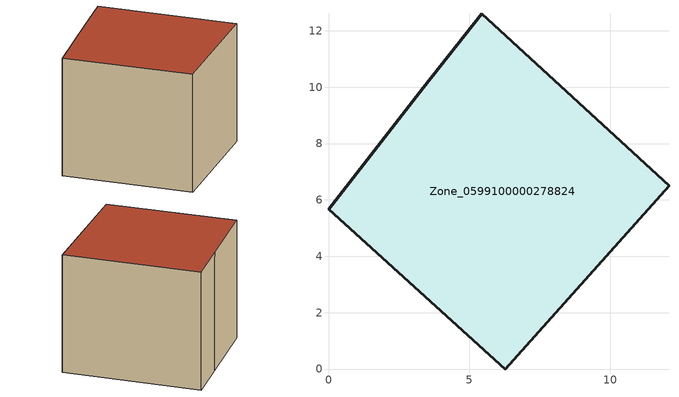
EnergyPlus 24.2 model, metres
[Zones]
Zone_0599100000278824
 floor ground (C_G): 3.36,9.98 5.44,12.6 12.08,6.51 6.27,0 0,5.67 z3.26
 wall outside (C_F): 6.27,0 12.08,6.51 5.44,12.6 3.36,9.98 0,5.67 6.27,0 z3.26:11.07
 roof outside (C_R): 5.44,12.6 3.36,9.98 0,5.67 6.27,0 12.08,6.51 z11.07
[BUILDING]
Pand.0599100000278824: North Axis=0; Terrain=City; Loads Convergence Tolerance Value=0.04; Temperature Convergence Tolerance Value=0.4; Solar Distribution=FullExterior; Maximum Number of Warmup Days=25; Minimum Number of Warmup Days=1
[Site:Location]
Rotterdam.The.Hague.AP_ZH_NLD Design_Conditions: Latitude=51.96; Longitude=4.45; Time Zone=1; Elevation=-4.5
[SITE:GROUNDTEMPERATURE:BUILDINGSURFACE]
18, 18, 18, 18, 18, 18, 18, 18, 18, 18, 18, 18
[MATERIAL] Thermal Absorptance=0.9; Solar Absorptance=0.7; Visible Absorptance=0.7
Name | Roughness | Thickness | Conductivity | Density | Specific Heat
G.TI.1946 | MediumSmooth | 0.15 | 1 | 540 | 1210
F.TI.1946 | Rough | 0.3 | 0.857143 | 1920 | 840
R.TI.1946 | MediumRough | 0.2 | 0.1 | 1500 | 1000
[CONSTRUCTION]
C_G: G.TI.1946
C_F: F.TI.1946
C_R: R.TI.1946
[ZONE]
Zone_0599100000278824: Type=1; Multiplier=1; Ceiling Height=Autocalculate; Volume=Autocalculate; Floor Area=autocalculate; Part of Total Floor Area=Yes
[ZONEINFILTRATION:DESIGNFLOWRATE]
Infil_Zone_0599100000278824: Zone or ZoneList or Space or SpaceList=Zone_0599100000278824; Schedule=AlwaysOn; Design Flow Rate Calculation Method=Flow/Area; Flow Rate per Floor Area=0.003; Constant Term Coefficient=1; Temperature Term Coefficient=0; Velocity Term Coefficient=0; Velocity Squared Term Coefficient=0
[HVACTEMPLATE:ZONE:IDEALLOADSAIRSYSTEM]
Zone_0599100000278824: Maximum Heating Supply Air Temperature=50; Minimum Cooling Supply Air Temperature=13; Maximum Heating Supply Air Humidity Ratio=0.0156; Minimum Cooling Supply Air Humidity Ratio=0.0077; Heating Limit=NoLimit; Cooling Limit=NoLimit; Dehumidification Control Type=ConstantSensibleHeatRatio; Cooling Sensible Heat Ratio=0.7; Dehumidification Setpoint=60; Humidification Control Type=None; Humidification Setpoint=30; Outdoor Air Method=None; Outdoor Air Flow Rate per Person=0.00944; Outdoor Air Flow Rate per Zone Floor Area=0; Outdoor Air Flow Rate per Zone=0; Demand Controlled Ventilation Type=None; Outdoor Air Economizer Type=NoEconomizer; Heat Recovery Type=None; Sensible Heat Recovery Effectiveness=0.7; Latent Heat Recovery Effectiveness=0.65
[ZONECONTROL:THERMOSTAT]
ThermostatControl_Zone_0599100000278824: Zone or ZoneList=Zone_0599100000278824; Control Type Schedule=DualSetpointControlType; Control 1=Thermostat_Zone_0599100000278824; Temperature Difference Between Cutout And Setpoint=0
[THERMOSTATSETPOINT:DUALSETPOINT]
Thermostat_Zone_0599100000278824: Heating Setpoint Temperature Schedule=HeatingSetpoint_Zone_0599100000278824; Cooling Setpoint Temperature Schedule=CoolingSetpoint_Zone_0599100000278824
[SCHEDULE:COMPACT]
HeatingSetpoint_Zone_0599100000278824: Through: 12/31, For: AllDays, Until: 24:00, 21
CoolingSetpoint_Zone_0599100000278824: Through: 12/31, For: AllDays, Until: 24:00, 24
DualSetpointControlType: Through: 12/31, For: AllDays, Until: 24:00, 4
AlwaysOn: Through: 12/31, For: AllDays, Until: 24:00, 1
